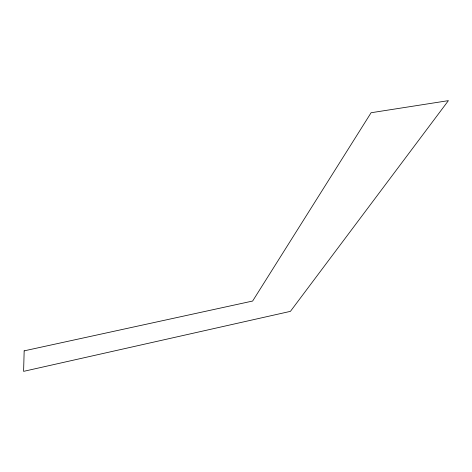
<?xml version="1.0" encoding="UTF-8"?>
<svg xmlns="http://www.w3.org/2000/svg" width="472" height="472" viewBox="0 0 472 472"><rect width="100%" height="100%" fill="white"/><g stroke="black" fill="none" stroke-linecap="round" stroke-linejoin="round"><path stroke-width="0.71" d="M24.166 350.855L23.6 371.358L290.428 311.355L448.4 100.642L371.098 112.737L252.632 301.042L24.166 350.855"/></g></svg>
